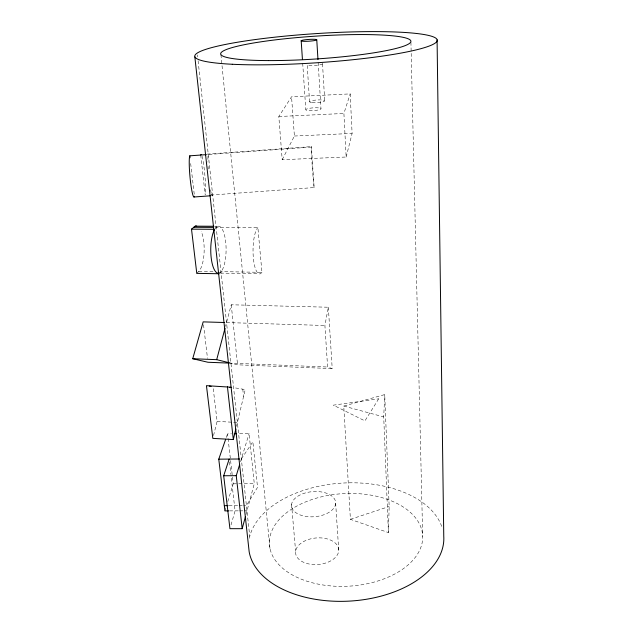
<?xml version="1.0" encoding="UTF-8"?>
<svg xmlns="http://www.w3.org/2000/svg" width="633" height="633" viewBox="0 0 633 633"><rect width="100%" height="100%" fill="white"/><g stroke="black" fill="none" stroke-linecap="round" stroke-linejoin="round"><path stroke-width="0.47" stroke-dasharray="3.17 2.37" d="M388.409 532.598L389.168 506.503L384.729 394.581L343.751 406.062L350.405 519.329L388.409 532.598L383.717 416.902L384.729 394.581M328.337 307.227L332.206 368.604L327.609 367.021L324.903 325.481L328.337 307.227L231.235 304.782L225.522 326.367M236.481 426.286L245.224 389.572L233.601 387.641M213.535 435.528L217.111 421.388L213.012 386.7M346.164 157.016L352.106 133.444L350.176 93.898L291.552 96.778L278.821 116.519L282.199 159.698L346.164 157.016L343.909 113.465L350.176 93.898M245.976 514.589L254.284 483.691L249.086 433.621L237.335 433.747M231.021 524.931L235.08 510.863L231.045 475.573M240.5 461.758L249.086 433.621M224.937 510.894L226.084 507.16M227.801 501.55L233.229 483.81L227.548 433.858L231.464 433.819M226.29 437.474L227.548 433.858M282.199 159.698L294.4 136.024L291.552 96.778M214.326 230.088L215.758 227.714L217.728 226.29A23.516 7.675 -89.8 0 1 225.87 243.768A23.516 7.675 -89.8 0 1 221.408 271.272L219.493 272.95M241.347 458.98L252.868 441.771L257.536 487.355L246.411 505.609L243.665 505.617M219.738 273.045L220.996 271.636L261.951 272.332L257.892 227.651L216.185 227.405L215.608 227.967M196.776 273.361L199.221 270.9A23.389 8.174 -89.9 0 0 201.175 231.259M261.951 272.332L260.622 273.662A23.761 6.734 -89.6 0 1 253.216 256.199A23.761 6.734 -89.6 0 1 257.512 227.959L257.892 227.651M350.405 519.329L389.168 506.503M207.094 154.112L311.309 146.611M210.813 195.083L314.126 187.566L311.46 147.07L208.265 154.499A20.921 1.757 85 0 0 207.925 162.088M278.821 116.519L343.909 113.465M294.4 136.024L352.106 133.444M233.229 483.81L254.284 483.691M228.94 505.664L238.158 505.632M239.076 505.632L242.748 505.617M229.55 510.878L238.744 510.855M239.662 510.855L243.325 510.847M244.235 510.847L246.981 510.839M214.793 226.274L217.728 226.29M198.778 271.256L214.231 271.517M220.45 273.108L258.873 273.772M226.527 322.561L324.903 325.481M229.027 363.097L327.609 367.021M229.043 362.709L237.581 364.814L332.206 368.604M217.111 421.388L237.383 422.496M343.751 406.062L383.717 416.902M203.51 324.761L207.513 358.413M190.668 163.528L194.26 194.339M229.494 461.987L230.934 474.6M200.732 155.038L205.147 194.521M197.449 54.936L197.662 56.891M198.089 60.792L249.758 536.404M231.235 304.782L237.581 364.814M242.787 389.168L243.555 396.559M220.933 54.675L269.974 548.502M291.552 504.414L295.627 551.359M302.701 63.332L305.802 109.556M309.584 101.81L307.171 64.875A7.699 1.052 -3.8 0 0 317.141 65.199A7.699 1.052 -3.8 0 0 321.311 63.347M335.664 503.401A22.147 12.589 -4.7 0 1 301.87 515.523A22.147 12.589 -4.7 0 1 303.207 493.621A22.147 12.589 -4.7 0 1 335.664 503.401L338.742 550.528A21.641 13.301 -4.8 0 1 305.771 563.148A21.641 13.301 -4.8 0 1 306.965 540.004A21.641 13.301 -4.8 0 1 338.742 550.528M318.154 62.548L320.978 108.884A7.651 1.385 -3.8 0 1 308.936 110.64A7.651 1.385 -3.8 0 1 310.233 108.172A7.651 1.385 -3.8 0 1 320.978 108.884M322.521 63.791L324.713 100.734M410.928 42.316L422.686 536.467A76.743 46.359 -3.2 0 1 308.769 581.782A76.743 46.359 -3.2 0 1 306.617 501.502A76.743 46.359 -3.2 0 1 422.686 536.467M249.331 538.295A97.704 59.122 -3.2 0 1 343.173 483.034A97.704 59.122 -3.2 0 1 442.182 527.875M212.664 194.948A20.921 1.757 85 0 1 211.351 193.73M211.145 192.891A20.921 1.757 85 0 1 210.48 189.544M208.233 168.995A20.921 1.757 85 0 1 208.083 166.384M201.982 156.074A20.929 1.923 84.9 0 1 204.926 175.76A20.929 1.923 84.9 0 1 205.369 194.94M314.126 187.566A20.881 0.475 85.9 0 1 312.006 162.554A20.881 0.475 85.9 0 1 311.46 147.07M378.669 398.837L364.917 420.898L333.369 405.16L378.669 398.837M312.077 102.586A7.588 1.313 -3.8 0 0 324.555 101.09A7.588 1.313 -3.8 0 0 314.823 100.18A7.588 1.313 -3.8 0 0 312.077 102.586"/><path stroke-width="0.95" d="M230.95 387.206L206.445 385.663L212.815 438.36L233.324 439.563L235.8 429.134M224.58 322.506L203.169 321.873L192.725 358.729L216.692 359.663L225.016 328.274M229.162 459.083L223.694 475.763L229.937 528.682L242.186 528.682L245.469 516.473M242.186 528.682L236.251 475.676L239.646 464.543M228.632 510.886L224.937 510.894L218.765 459.17L225.665 439.286M214.326 230.088L213.97 230.681A23.516 7.675 -89.8 0 0 210.987 255.7A23.516 7.675 -89.8 0 0 217.491 273.06L219.026 272.973M219.105 273.749L196.776 273.361L191.506 229.154L195.217 226.163A23.389 8.174 -89.9 0 1 196.641 226.108M194.481 196.27A20.929 2.16 84.8 0 1 190.446 181.196A20.929 2.16 84.8 0 1 189.773 155.829L206.382 154.634M193.991 196.998L210.346 195.803M234.4 433.787L236.354 433.763M218.765 459.17L239.472 458.996M223.694 475.763L236.251 475.676M224.319 505.672L228.015 505.664M195.217 226.163L213.812 226.266M193.579 227.271L213.242 227.382M191.506 229.154L214.239 229.296M229.027 363.097L207.972 362.258L192.725 358.729M229.676 387.459L231.638 387.554M209.262 386.106L211.137 386.399M216.692 359.663L229.043 362.709M189.773 155.829L190.003 157.752M227.421 386.621L233.324 439.563M194.845 56.923L249.173 551.826A97.704 59.122 -3.2 0 0 353.246 600.852A97.704 59.122 -3.2 0 0 443.765 536.475L437.079 39.895M301.181 40.71L302.432 59.399M316.769 39.879A7.865 0.886 -3.8 0 1 304.37 41.327A7.865 0.886 -3.8 0 1 305.763 39.705A7.865 0.886 -3.8 0 1 316.769 39.879L317.972 59.589M200.732 155.038A20.929 1.923 84.9 0 1 201.191 154.539M232.303 64.265A121.496 14.575 -3.8 0 0 433.74 43.994A121.496 14.575 -3.8 0 0 281.661 36.461A121.496 14.575 -3.8 0 0 232.303 64.265M268.582 60.586A95.346 11.41 -3.8 0 0 410.904 41.327A95.346 11.41 -3.8 0 0 267.814 40.836A95.346 11.41 -3.8 0 0 268.582 60.586"/></g></svg>
